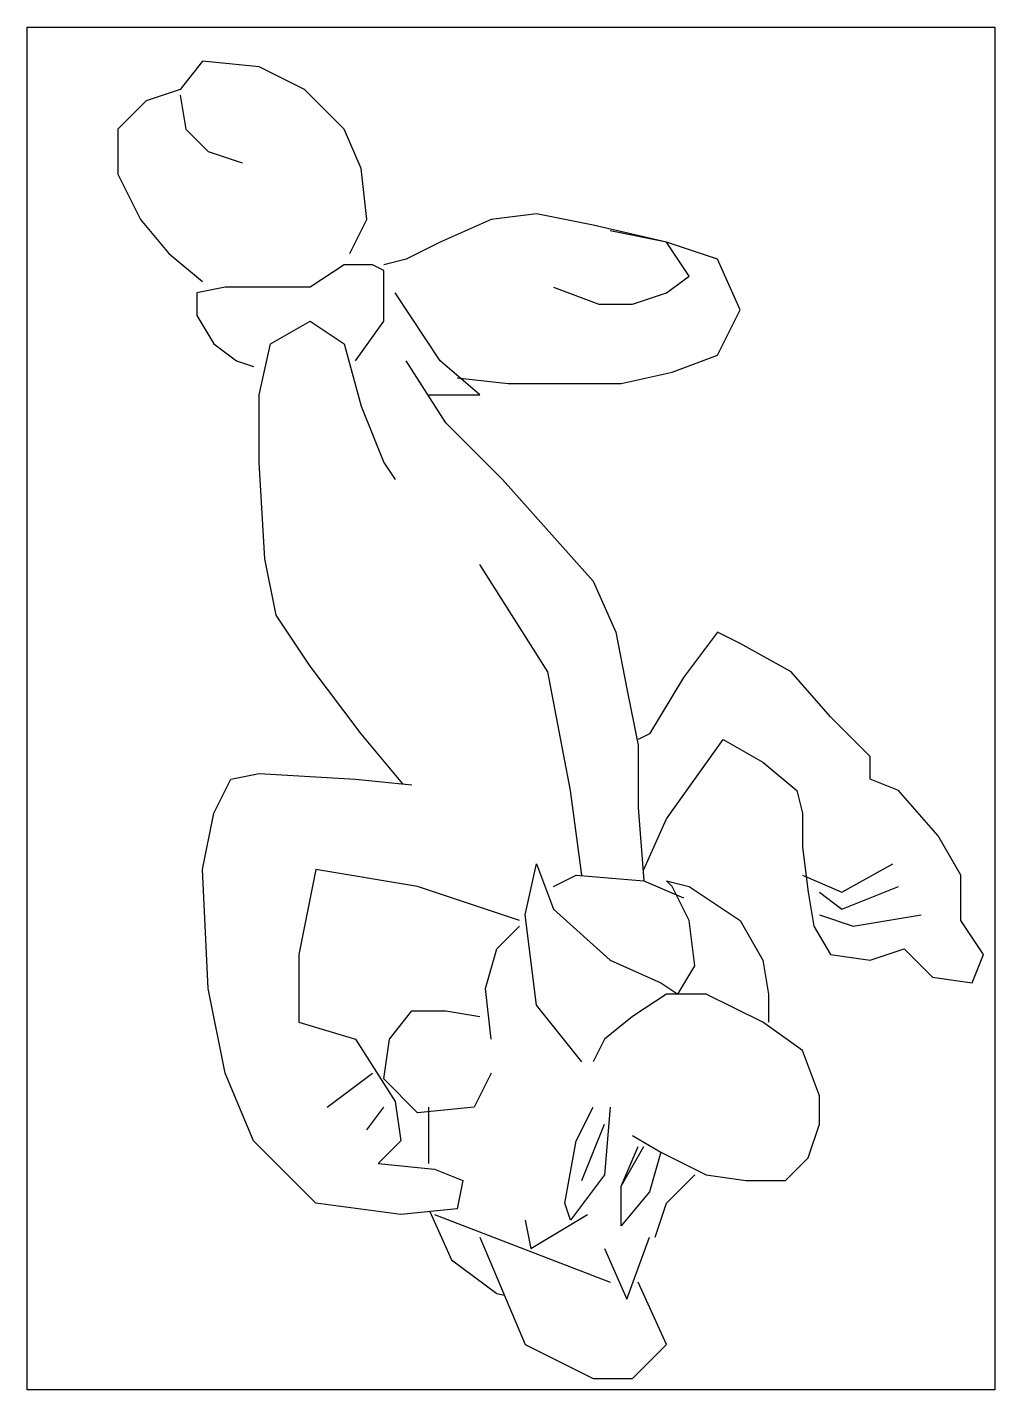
# Model space of a CAD drawing. Extents: x 0 to 56.8, y 0 to 80.
import ezdxf

# ---------------------------------------------------------------- set-up
doc = ezdxf.new("R2010")
doc.units = 0
doc.header["$MEASUREMENT"] = 0
doc.layers.add('SW', color=7, linetype='CONTINUOUS')

msp = doc.modelspace()

# ---------------------------------------------------------------- linework, layer by layer
at = {"layer": 'SW'}
for p, q in [((10.290456, 78.008299), (8.962656, 76.348548)), ((13.609959, 77.676349), (10.290456, 78.008299)), ((16.26556, 76.348548), (13.609959, 77.676349)), ((8.962656, 76.348548), (6.970954, 75.684647)), ((8.962656, 76.016598), (9.294606, 74.024896)), ((18.589212, 74.024896), (16.26556, 76.348548)), ((6.970954, 75.684647), (5.311203, 74.024896)), ((5.311203, 74.024896), (5.311203, 71.369295)), ((9.294606, 74.024896), (10.622407, 72.697095)), ((19.585062, 71.701245), (18.589212, 74.024896)), ((10.622407, 72.697095), (12.614108, 72.033195)), ((5.311203, 71.369295), (6.639004, 68.713693)), ((19.917012, 68.713693), (19.585062, 71.701245)), ((29.875519, 69.045643), (27.219917, 68.713693)), ((33.195021, 68.381743), (29.875519, 69.045643)), ((6.639004, 68.713693), (8.298755, 66.721992)), ((18.921162, 66.721992), (19.917012, 68.713693)), ((27.219917, 68.713693), (24.232365, 67.385892)), ((37.510373, 67.385892), (33.195021, 68.381743)), ((37.510373, 67.385892), (34.190871, 68.049793)), ((24.232365, 67.385892), (22.240664, 66.390041)), ((40.497925, 66.390041), (37.510373, 67.385892)), ((38.838174, 65.394191), (37.510373, 67.385892)), ((8.298755, 66.721992), (10.290456, 65.062241)), ((18.589212, 66.058091), (16.59751, 64.73029)), ((20.248963, 66.058091), (18.589212, 66.058091)), ((20.912863, 65.726141), (20.248963, 66.058091)), ((22.240664, 66.390041), (20.912863, 66.058091)), ((20.912863, 64.73029), (20.912863, 65.726141)), ((41.825726, 63.40249), (40.497925, 66.390041)), ((37.510373, 64.39834), (38.838174, 65.394191)), ((11.618257, 64.73029), (9.958506, 64.39834)), ((9.958506, 64.39834), (9.958506, 63.070539)), ((13.609959, 64.73029), (11.618257, 64.73029)), ((16.59751, 64.73029), (13.609959, 64.73029)), ((20.912863, 62.738589), (20.912863, 64.73029)), ((24.232365, 60.414938), (21.576763, 64.39834)), ((30.871369, 64.73029), (33.526971, 63.73444)), ((35.518672, 63.73444), (37.510373, 64.39834)), ((33.526971, 63.73444), (33.526971, 63.73444)), ((33.526971, 63.73444), (35.518672, 63.73444)), ((40.497925, 60.746888), (41.825726, 63.40249)), ((9.958506, 63.070539), (10.954357, 61.410788)), ((14.273859, 61.410788), (16.59751, 62.738589)), ((16.59751, 62.738589), (18.589212, 61.410788)), ((19.253112, 60.414938), (20.912863, 62.738589)), ((10.954357, 61.410788), (12.282158, 60.414938)), ((13.609959, 58.423237), (14.273859, 61.410788)), ((18.589212, 61.410788), (19.585062, 57.759336)), ((12.282158, 60.414938), (13.278008, 60.082988)), ((24.564315, 56.763485), (22.240664, 60.414938)), ((26.556017, 58.423237), (24.232365, 60.414938)), ((37.842324, 59.751037), (40.497925, 60.746888)), ((25.228216, 59.419087), (28.215768, 59.087137)), ((34.854772, 59.087137), (37.842324, 59.751037)), ((13.609959, 54.439834), (13.609959, 58.423237)), ((23.568465, 58.423237), (26.556017, 58.423237)), ((28.215768, 59.087137), (31.86722, 59.087137)), ((31.86722, 59.087137), (34.854772, 59.087137)), ((19.585062, 57.759336), (20.912863, 54.439834)), ((27.883817, 53.443983), (24.564315, 56.763485)), ((13.941909, 48.79668), (13.609959, 54.439834)), ((20.912863, 54.439834), (21.576763, 53.443983)), ((33.195021, 47.46888), (27.883817, 53.443983)), ((14.605809, 45.477178), (13.941909, 48.79668)), ((30.539419, 42.157676), (26.556017, 48.46473)), ((33.195021, 47.46888), (34.522822, 44.481328)), ((16.59751, 42.489627), (14.605809, 45.477178)), ((34.522822, 44.481328), (35.186722, 41.161826)), ((40.497925, 44.481328), (38.506224, 41.825726)), ((41.825726, 43.817427), (40.497925, 44.481328)), ((44.813278, 42.157676), (41.825726, 43.817427)), ((19.585062, 38.506224), (16.59751, 42.489627)), ((31.86722, 35.186722), (30.539419, 42.157676)), ((38.506224, 41.825726), (36.514523, 38.506224)), ((47.136929, 39.502075), (44.813278, 42.157676)), ((35.186722, 41.161826), (35.850622, 37.842324)), ((49.460581, 37.178423), (47.136929, 39.502075)), ((22.029423, 35.572991), (19.585062, 38.506224)), ((36.514523, 38.506224), (35.850622, 38.174274)), ((35.850622, 37.842324), (35.850622, 34.190871)), ((39.170124, 35.850622), (40.829876, 38.174274)), ((40.829876, 38.174274), (43.153527, 36.846473)), ((43.153527, 36.846473), (45.145228, 35.186722)), ((49.460581, 35.850622), (49.460581, 37.178423)), ((11.950207, 35.850622), (13.609959, 36.182573)), ((13.609959, 36.182573), (19.253112, 35.850622)), ((10.954357, 33.858921), (11.950207, 35.850622)), ((19.253112, 35.850622), (22.572614, 35.518672)), ((37.510373, 33.526971), (39.170124, 35.850622)), ((51.120332, 35.186722), (49.460581, 35.850622)), ((32.53112, 30.207469), (31.86722, 35.186722)), ((45.145228, 35.186722), (45.477178, 33.858921)), ((53.443983, 32.53112), (51.120332, 35.186722)), ((10.290456, 30.539419), (10.954357, 33.858921)), ((35.850622, 34.190871), (36.182573, 29.875519)), ((45.477178, 33.858921), (45.477178, 31.86722)), ((36.182573, 30.539419), (37.510373, 33.526971)), ((54.771784, 30.207469), (53.443983, 32.53112)), ((45.477178, 31.86722), (45.809129, 29.211618)), ((10.622407, 23.568465), (10.290456, 30.539419)), ((16.929461, 30.539419), (15.93361, 25.560166)), ((22.904564, 29.543568), (16.929461, 30.539419)), ((29.211618, 27.883817), (29.875519, 30.871369)), ((29.875519, 30.871369), (30.871369, 28.215768)), ((47.80083, 29.211618), (50.788382, 30.871369)), ((30.871369, 29.543568), (32.19917, 30.207469)), ((32.19917, 30.207469), (36.182573, 29.875519)), ((36.182573, 29.875519), (38.506224, 28.879668)), ((37.842324, 29.543568), (37.510373, 29.875519)), ((37.510373, 29.875519), (38.838174, 29.543568)), ((45.477178, 30.207469), (47.80083, 29.211618)), ((54.771784, 27.551867), (54.771784, 30.207469)), ((28.879668, 27.551867), (22.904564, 29.543568)), ((38.838174, 27.551867), (37.842324, 29.543568)), ((38.838174, 29.543568), (41.825726, 27.551867)), ((45.809129, 29.211618), (46.141079, 27.219917)), ((46.473029, 29.211618), (47.80083, 28.215768)), ((47.80083, 28.215768), (51.120332, 29.543568)), ((30.871369, 28.215768), (34.190871, 25.228216)), ((27.551867, 25.892116), (28.879668, 27.219917)), ((29.875519, 22.572614), (29.211618, 27.883817)), ((39.170124, 24.896266), (38.838174, 27.551867)), ((41.825726, 27.551867), (43.153527, 25.228216)), ((46.141079, 27.219917), (47.136929, 25.560166)), ((46.473029, 27.883817), (48.46473, 27.219917)), ((48.46473, 27.219917), (52.448133, 27.883817)), ((56.099585, 25.560166), (54.771784, 27.551867)), ((26.887967, 23.568465), (27.551867, 25.892116)), ((49.460581, 25.228216), (51.452282, 25.892116)), ((51.452282, 25.892116), (53.112033, 24.232365)), ((15.93361, 25.560166), (15.93361, 21.576763)), ((34.190871, 25.228216), (37.178423, 23.900415)), ((38.174274, 23.236515), (39.170124, 24.896266)), ((43.153527, 25.228216), (43.485477, 23.236515)), ((47.136929, 25.560166), (49.460581, 25.228216)), ((55.435685, 23.900415), (56.099585, 25.560166)), ((53.112033, 24.232365), (55.435685, 23.900415)), ((11.618257, 18.589212), (10.622407, 23.568465)), ((27.219917, 20.580913), (26.887967, 23.568465)), ((37.510373, 23.236515), (35.518672, 21.908714)), ((37.178423, 23.900415), (38.174274, 23.236515)), ((39.834025, 23.236515), (37.510373, 23.236515)), ((43.153527, 21.576763), (39.834025, 23.236515)), ((43.485477, 23.236515), (43.485477, 21.576763)), ((32.53112, 19.253112), (29.875519, 22.572614)), ((21.244813, 20.580913), (22.572614, 22.240664)), ((22.572614, 22.240664), (24.564315, 22.240664)), ((24.564315, 22.240664), (26.556017, 21.908714)), ((35.518672, 21.908714), (33.858921, 20.580913)), ((15.93361, 21.576763), (19.253112, 20.580913)), ((45.477178, 19.917012), (43.153527, 21.576763)), ((19.253112, 20.580913), (21.576763, 16.929461)), ((20.912863, 18.257261), (21.244813, 20.580913)), ((33.858921, 20.580913), (33.195021, 19.253112)), ((46.473029, 17.261411), (45.477178, 19.917012)), ((13.278008, 14.605809), (11.618257, 18.589212)), ((17.593361, 16.59751), (20.248963, 18.589212)), ((27.219917, 18.589212), (26.224066, 16.59751)), ((22.904564, 16.26556), (20.912863, 18.257261)), ((21.576763, 16.929461), (21.908714, 14.605809)), ((46.473029, 15.60166), (46.473029, 17.261411)), ((19.917012, 15.26971), (20.912863, 16.59751)), ((26.224066, 16.59751), (22.904564, 16.26556)), ((23.568465, 13.278008), (23.568465, 16.59751)), ((32.19917, 14.605809), (33.195021, 16.59751)), ((34.190871, 16.59751), (33.858921, 12.614108)), ((32.53112, 12.282158), (33.858921, 15.60166)), ((45.809129, 13.609959), (46.473029, 15.60166)), ((16.929461, 10.954357), (13.278008, 14.605809)), ((21.908714, 14.605809), (20.580913, 13.278008)), ((31.53527, 10.954357), (32.19917, 14.605809)), ((35.518672, 14.937759), (37.178423, 13.941909)), ((34.854772, 11.950207), (35.850622, 14.273859)), ((34.854772, 11.950207), (36.182573, 14.273859)), ((37.178423, 13.941909), (36.514523, 11.618257)), ((37.178423, 13.941909), (39.834025, 12.614108)), ((44.481328, 12.282158), (45.809129, 13.609959)), ((20.580913, 13.278008), (23.900415, 12.946058)), ((23.900415, 12.946058), (25.560166, 12.282158)), ((25.560166, 12.282158), (25.228216, 10.622407)), ((33.858921, 12.614108), (31.86722, 9.958506)), ((37.510373, 10.954357), (39.170124, 12.614108)), ((39.834025, 12.614108), (42.157676, 12.282158)), ((42.157676, 12.282158), (44.481328, 12.282158)), ((34.854772, 9.626556), (34.854772, 11.950207)), ((36.514523, 11.618257), (34.854772, 9.626556)), ((21.908714, 10.290456), (16.929461, 10.954357)), ((25.228216, 10.622407), (21.908714, 10.290456)), ((23.611763, 10.460761), (24.896266, 7.634855)), ((31.86722, 9.958506), (31.53527, 10.954357)), ((36.846473, 8.962656), (37.510373, 10.954357)), ((23.900415, 10.290456), (34.190871, 6.307054)), ((29.211618, 9.958506), (29.543568, 8.298755)), ((29.543568, 8.298755), (32.863071, 10.290456)), ((26.556017, 8.962656), (29.211618, 2.655602)), ((35.186722, 5.311203), (36.514523, 8.962656)), ((33.858921, 8.298755), (35.186722, 5.311203)), ((24.896266, 7.634855), (27.551867, 5.643154)), ((27.551867, 5.643154), (27.995181, 5.544639)), ((37.510373, 2.655602), (35.850622, 6.307054)), ((29.211618, 2.655602), (33.195021, 0.6639)), ((35.518672, 0.6639), (37.510373, 2.655602)), ((33.195021, 0.6639), (35.518672, 0.6639))]:
    msp.add_line(p, q, dxfattribs=at)
msp.add_lwpolyline([(0, 80), (56.763485, 80), (56.763485, 0), (0, 0)], close=True, dxfattribs=at)

doc.saveas('drawing.dxf')
